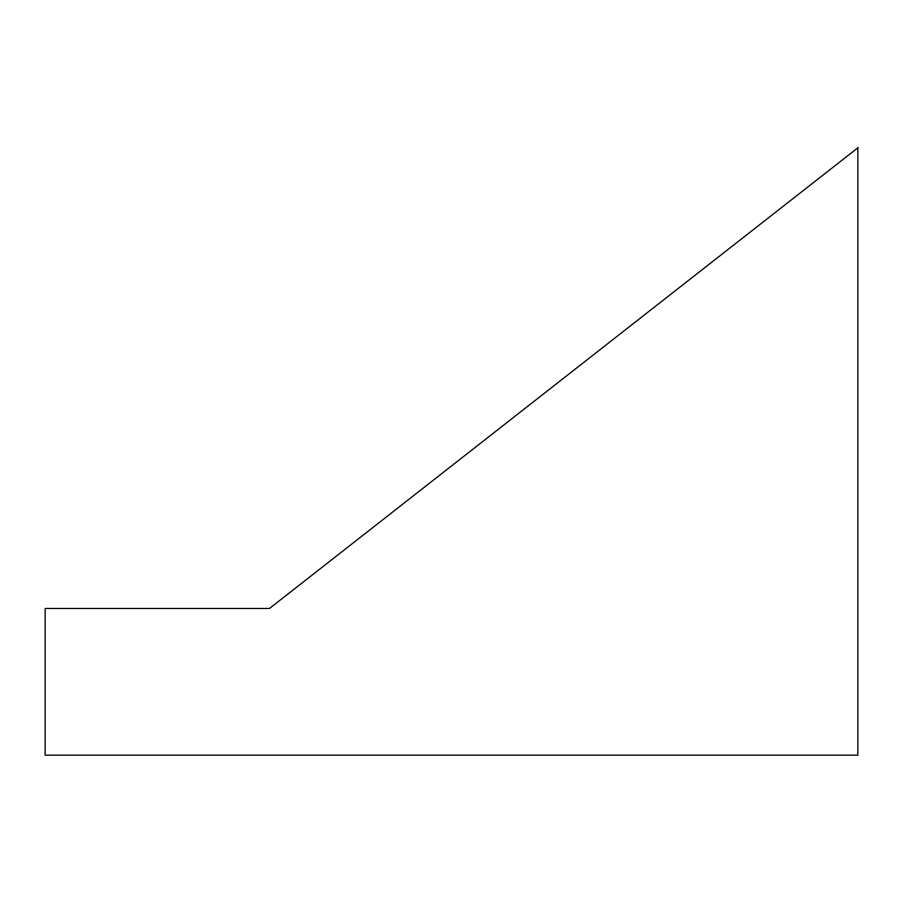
<?xml version="1.0" encoding="UTF-8"?>
<svg xmlns="http://www.w3.org/2000/svg" width="903" height="903" viewBox="0 0 903 903"><rect width="100%" height="100%" fill="white"/><g stroke="black" fill="none" stroke-linecap="round" stroke-linejoin="round"><path stroke-width="1.35" d="M857.85 147.832L269.489 608.464L45.15 608.464L45.15 755.168L857.85 755.168L857.85 147.832"/></g></svg>
